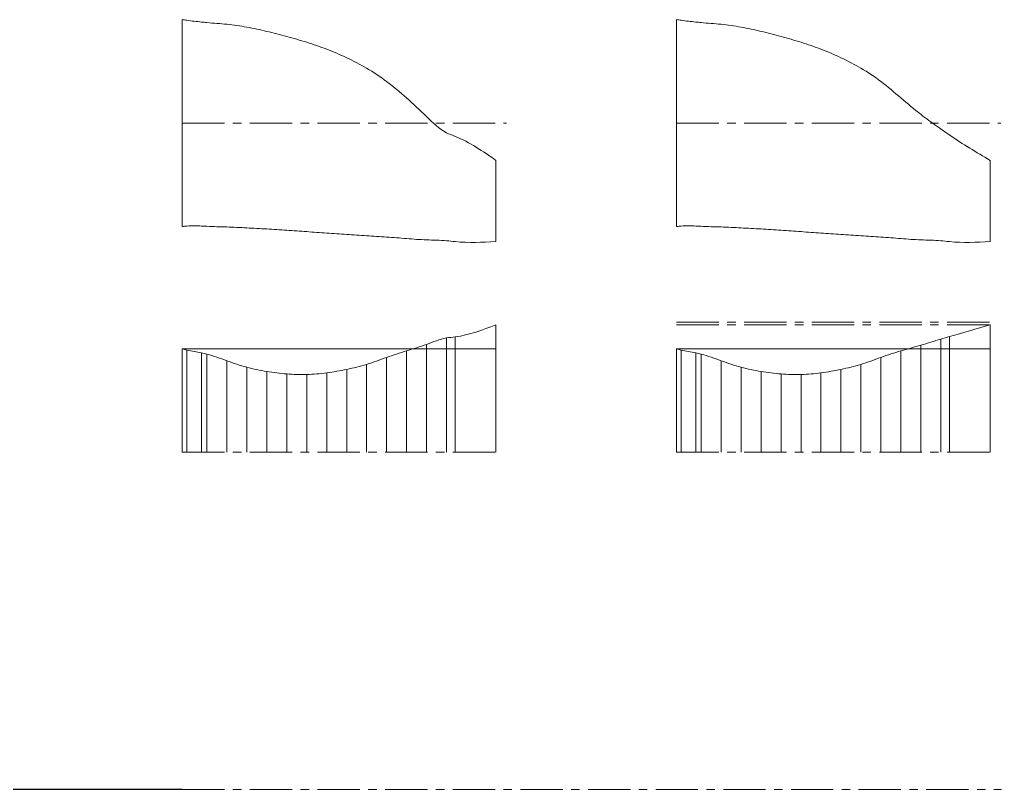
# Model space of a CAD drawing. Header units: millimetres. Extents: x -386 to 2406, y -435 to 634.
# Drawn here: x 1668 to 2406, y -229 to 348 of the extents above; entities that cross this region are included whole.
import ezdxf

# ---------------------------------------------------------------- set-up
doc = ezdxf.new("R2010")
doc.units = ezdxf.units.MM
doc.linetypes.add('CENTER', pattern=[50.8, 31.75, -6.35, 6.35, -6.35])

msp = doc.modelspace()

# ---------------------------------------------------------------- linework, layer by layer
at = {"color": 2, "linetype": 'Continuous', "lineweight": 0}
for p, q in [((1790.39, 192.95), (1790.39, 348.25)), ((2161.61, 192.95), (2161.61, 348.25)), ((2025.89, 181.65), (2025.89, 242.65)), ((2397.11, 181.65), (2397.11, 242.65)), ((2025.89, 23.67), (2025.89, 119.27)), ((2397.11, 23.67), (2397.11, 119.27)), ((1973.89, 23.67), (1973.89, 104.57)), ((1988.89, 23.67), (1988.89, 109.37)), ((1995.39, 23.67), (1995.39, 110.17)), ((2345.11, 23.67), (2345.11, 103.93)), ((2360.11, 23.67), (2360.11, 108.46)), ((2366.61, 23.67), (2366.61, 110.36)), ((1790.39, 101.32), (2025.89, 101.32)), ((1790.39, 23.67), (1790.39, 101.32)), ((1793.89, 23.67), (1793.89, 100.27)), ((1804.89, 23.67), (1804.89, 98.27)), ((1808.89, 23.67), (1808.89, 97.27)), ((1958.89, 23.67), (1958.89, 99.67)), ((2161.61, 101.32), (2397.11, 101.32)), ((2161.61, 23.67), (2161.61, 101.32)), ((2165.11, 23.67), (2165.11, 100.27)), ((2176.11, 23.67), (2176.11, 98.27)), ((2180.11, 23.67), (2180.11, 97.27)), ((2330.11, 23.67), (2330.11, 99.67)), ((1823.89, 23.67), (1823.89, 92.27)), ((1928.89, 23.67), (1928.89, 89.47)), ((1943.89, 23.67), (1943.89, 94.77)), ((2195.11, 23.67), (2195.11, 92.27)), ((2300.11, 23.67), (2300.11, 89.47)), ((2315.11, 23.67), (2315.11, 94.77)), ((1838.89, 23.67), (1838.89, 87.37)), ((1853.89, 23.67), (1853.89, 84.17)), ((1868.89, 23.67), (1868.89, 82.37)), ((1883.89, 23.67), (1883.89, 81.97)), ((1898.89, 23.67), (1898.89, 83.17)), ((1913.89, 23.67), (1913.89, 85.77)), ((2210.11, 23.67), (2210.11, 87.37)), ((2225.11, 23.67), (2225.11, 84.17)), ((2240.11, 23.67), (2240.11, 82.37)), ((2255.11, 23.67), (2255.11, 81.97)), ((2270.11, 23.67), (2270.11, 83.17)), ((2285.11, 23.67), (2285.11, 85.77))]:
    msp.add_line(p, q, dxfattribs=at)
at = {"color": 4, "linetype": 'CENTER', "lineweight": 0}
for p, q in [((1790.39, 270.6), (2033.95, 270.6)), ((2161.61, 270.6), (2405.17, 270.6)), ((2161.61, 121.27), (2397.11, 121.27)), ((2161.61, 119.27), (2397.11, 119.27)), ((1790.39, 23.67), (2025.89, 23.67)), ((2161.61, 23.67), (2397.11, 23.67)), ((1790.39, -229.4), (2405.57, -229.4))]:
    msp.add_line(p, q, dxfattribs=at)
msp.add_line((1790.39, -229.4), (1308.04, -229.4))
at = {"linetype": 'Continuous', "lineweight": 0}
for points in [[(1790.39, 348.25), (1793.89, 347.75), (1804.89, 346.45), (1808.89, 346.05), (1823.89, 344.75), (1838.89, 342.65), (1853.89, 339.45), (1868.89, 335.65), (1883.89, 331.25), (1898.89, 326.05), (1913.89, 319.65), (1928.89, 311.85), (1943.89, 301.85), (1958.89, 289.45), (1973.89, 275.55), (1988.89, 263.35), (1995.39, 260.65), (2025.89, 242.65)], [(2161.61, 348.25), (2165.11, 347.75), (2176.11, 346.45), (2180.11, 346.05), (2195.11, 344.75), (2210.11, 342.65), (2225.11, 339.45), (2240.11, 335.65), (2255.11, 331.25), (2270.11, 326.05), (2285.11, 319.65), (2300.11, 311.85), (2315.11, 301.85), (2330.11, 289.45), (2345.23, 277.04), (2357.11, 268.36), (2366.8, 261.55), (2397.11, 242.65)], [(1790.39, 192.95), (1793.89, 193.35), (1804.89, 193.35), (1808.89, 193.15), (1823.89, 192.65), (1838.89, 191.95), (1853.89, 191.15), (1868.89, 190.15), (1883.89, 189.15), (1898.89, 188.05), (1913.89, 187.05), (1928.89, 186.05), (1943.89, 185.05), (1958.89, 183.95), (1973.89, 182.95), (1988.89, 182.35), (1995.39, 181.65), (2025.89, 181.65)], [(2161.61, 192.95), (2165.11, 193.35), (2176.11, 193.35), (2180.11, 193.15), (2195.11, 192.65), (2210.11, 191.95), (2225.11, 191.15), (2240.11, 190.15), (2255.11, 189.15), (2270.11, 188.05), (2285.11, 187.05), (2300.11, 186.05), (2315.11, 185.05), (2330.11, 183.95), (2345.11, 182.95), (2360.11, 182.35), (2366.61, 181.65), (2397.11, 181.65)], [(1790.39, 101.32), (1793.89, 100.27), (1804.89, 98.27), (1808.89, 97.27), (1823.89, 92.27), (1838.89, 87.37), (1853.89, 84.17), (1868.89, 82.37), (1883.89, 81.97), (1898.89, 83.17), (1913.89, 85.77), (1928.89, 89.47), (1943.89, 94.77), (1958.89, 99.67), (1973.89, 104.57), (1988.89, 109.37), (1995.39, 110.17), (2025.89, 119.27)], [(2161.61, 101.32), (2165.11, 100.27), (2176.11, 98.27), (2180.11, 97.27), (2195.11, 92.27), (2210.11, 87.37), (2225.11, 84.17), (2240.11, 82.37), (2255.11, 81.97), (2270.11, 83.17), (2285.11, 85.77), (2300.11, 89.47), (2315.11, 94.77), (2330.11, 99.67), (2345.11, 103.93), (2360.11, 108.46), (2366.61, 110.36), (2397.11, 119.27)]]:
    msp.add_spline(points, degree=3, dxfattribs=at)

doc.saveas('drawing.dxf')
